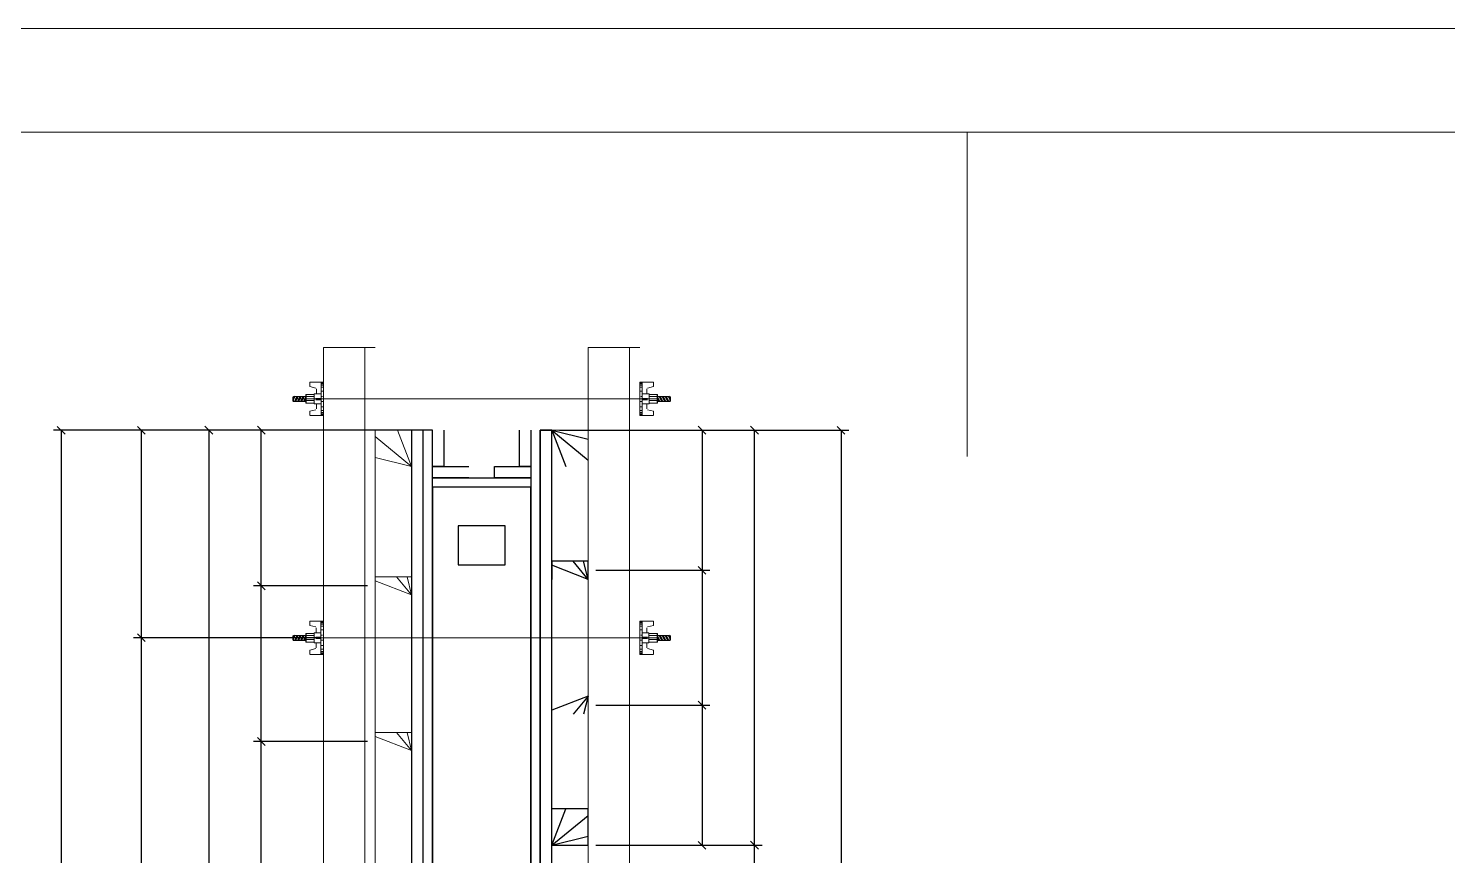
# Model space of a CAD drawing. Header units: metres. Extents: x 2743 to 9023, y 3809 to 6007.
# Drawn here: x 6357 to 6904, y 5688 to 6007 of the extents above; entities that cross this region are included whole.
import ezdxf

# ---------------------------------------------------------------- set-up
doc = ezdxf.new("R2010")
doc.units = ezdxf.units.M
for name, color, linetype in [('CHAPA', 7, 'Continuous'), ('CONCRETO', 7, 'Continuous'), ('COTA', 7, 'Continuous'), ('Hachura', 7, 'Continuous'), ('Madeira', 7, 'Continuous'), ('MEIO_PONT', 7, 'Continuous'), ('Perfil Metálico', 7, 'Continuous'), ('SARRAFO', 7, 'Continuous'), ('SARRAFO DE PRESSAO', 7, 'Continuous'), ('Texto Seção', 7, 'Continuous')]:
    doc.layers.add(name, color=color, linetype=linetype)

msp = doc.modelspace()

# ---------------------------------------------------------------- linework, layer by layer
at = {"layer": 'CHAPA', "color": 1, "lineweight": 25}
for points in [[(6509.29, 5372.17), (6512.89, 5372.17), (6512.89, 5852.17), (6509.29, 5852.17)], [(6550.89, 5852.17), (6550.89, 5432.17), (6554.49, 5432.17), (6554.49, 5852.17)], [(6512.89, 5830.17), (6512.89, 5833.77), (6550.89, 5833.77), (6550.89, 5830.17)]]:
    msp.add_lwpolyline(points, dxfattribs=at)
at = {"layer": 'CONCRETO', "color": 2, "lineweight": 25}
msp.add_lwpolyline([(6842.89, 5394.17), (6842.89, 5432.17), (6550.89, 5432.17), (6550.89, 5830.17), (6512.89, 5830.17), (6512.89, 5394.17)], dxfattribs=at)
at = {"layer": 'COTA', "color": 241, "lineweight": 25}
for p, q in [((6509.89, 5852.17), (6366.87, 5852.17)), ((6369.87, 5852.17), (6369.87, 5372.17)), ((6487.89, 5852.17), (6397.72, 5852.17)), ((6400.72, 5852.17), (6400.72, 5772.17)), ((6487.91, 5852.19), (6423.76, 5852.19)), ((6426.76, 5852.19), (6426.76, 5612.2)), ((6487.89, 5852.19), (6443.96, 5852.19)), ((6446.96, 5792.2), (6446.96, 5852.19)), ((6561.89, 5852.17), (6673.38, 5852.17)), ((6575.89, 5852.19), (6619.83, 5852.19)), ((6575.89, 5852.19), (6640.03, 5852.19)), ((6616.83, 5852.19), (6616.83, 5798.19)), ((6637.03, 5692.2), (6637.03, 5852.19)), ((6670.38, 5852.17), (6670.38, 5432.17)), ((6575.89, 5798.19), (6619.83, 5798.19)), ((6575.89, 5798.19), (6619.83, 5798.19)), ((6616.83, 5798.19), (6616.83, 5746.19)), ((6487.89, 5792.2), (6443.96, 5792.2)), ((6487.89, 5792.2), (6443.96, 5792.2)), ((6446.96, 5732.2), (6446.96, 5792.2)), ((6467.89, 5772.17), (6397.72, 5772.17)), ((6467.89, 5772.17), (6397.72, 5772.17)), ((6400.72, 5772.17), (6400.72, 5652.2)), ((6575.89, 5746.19), (6619.83, 5746.19)), ((6575.89, 5746.19), (6619.83, 5746.19)), ((6616.83, 5746.19), (6616.83, 5692.19)), ((6487.89, 5732.2), (6443.96, 5732.2)), ((6487.89, 5732.2), (6443.96, 5732.2)), ((6446.96, 5672.2), (6446.96, 5732.2)), ((6575.89, 5692.2), (6640.03, 5692.2)), ((6575.89, 5692.19), (6619.83, 5692.19)), ((6575.91, 5692.2), (6640.03, 5692.2)), ((6637.03, 5684.18), (6637.03, 5692.2))]:
    msp.add_line(p, q, dxfattribs=at)
at = {"layer": 'COTA', "color": 0, "lineweight": 25}
for p, q in [((6371.37, 5850.67), (6368.37, 5853.67)), ((6402.22, 5850.67), (6399.22, 5853.67)), ((6428.26, 5850.69), (6425.26, 5853.69)), ((6448.46, 5850.69), (6445.46, 5853.69)), ((6618.33, 5850.69), (6615.33, 5853.69)), ((6638.53, 5850.69), (6635.53, 5853.69)), ((6671.88, 5850.67), (6668.88, 5853.67)), ((6615.33, 5799.69), (6618.33, 5796.69)), ((6618.33, 5796.69), (6615.33, 5799.69)), ((6448.46, 5790.7), (6445.46, 5793.7)), ((6445.46, 5793.7), (6448.46, 5790.7)), ((6399.22, 5773.67), (6402.22, 5770.67)), ((6402.22, 5770.67), (6399.22, 5773.67)), ((6615.33, 5747.69), (6618.33, 5744.69)), ((6618.33, 5744.69), (6615.33, 5747.69)), ((6448.46, 5730.7), (6445.46, 5733.7)), ((6445.46, 5733.7), (6448.46, 5730.7)), ((6615.33, 5693.69), (6618.33, 5690.69)), ((6638.53, 5690.7), (6635.53, 5693.7)), ((6635.53, 5693.7), (6638.53, 5690.7))]:
    msp.add_line(p, q, dxfattribs=at)
at = {"layer": 'COTA', "color": 180, "lineweight": 25}
for p, q in [((6540.89, 5815.26), (6522.89, 5815.26)), ((6522.89, 5815.26), (6522.89, 5800.26)), ((6540.89, 5800.26), (6540.89, 5815.26)), ((6522.89, 5800.26), (6540.89, 5800.26))]:
    msp.add_line(p, q, dxfattribs=at)
at = {"layer": 'Hachura', "color": 0, "lineweight": 9}
for p, q in [((6469.99, 5870.71), (6465.74, 5870.71)), ((6465.74, 5870.71), (6465.74, 5869.03)), ((6465.74, 5869.03), (6467.95, 5868.45)), ((6468.19, 5868.14), (6468.19, 5866.19)), ((6469.97, 5870.57), (6470.9, 5870.57)), ((6469.97, 5870.36), (6470.9, 5870.36)), ((6469.97, 5870.02), (6470.9, 5870.02)), ((6469.97, 5869.56), (6470.9, 5869.56)), ((6469.97, 5868.72), (6470.9, 5868.72)), ((6469.99, 5857.81), (6469.99, 5870.71)), ((6469.99, 5870.71), (6470.89, 5870.71)), ((6470.89, 5870.71), (6470.89, 5857.81)), ((6470.89, 5869.75), (6470.89, 5861.94)), ((6592.89, 5870.71), (6592.89, 5857.81)), ((6593.8, 5870.71), (6592.89, 5870.71)), ((6593.82, 5870.57), (6592.89, 5870.57)), ((6593.82, 5870.36), (6592.89, 5870.36)), ((6593.82, 5870.02), (6592.89, 5870.02)), ((6592.89, 5869.76), (6592.89, 5861.94)), ((6593.82, 5869.56), (6592.89, 5869.56)), ((6593.82, 5868.72), (6592.89, 5868.72)), ((6593.8, 5857.81), (6593.8, 5870.71)), ((6593.8, 5870.71), (6598.05, 5870.71)), ((6595.6, 5868.14), (6595.6, 5866.19)), ((6598.05, 5869.03), (6595.84, 5868.45)), ((6598.05, 5870.71), (6598.05, 5869.03)), ((6459.42, 5865.16), (6459.09, 5864.84)), ((6459.09, 5863.55), (6459.09, 5864.84)), ((6459.42, 5863.22), (6459.09, 5863.55)), ((6459.42, 5864.65), (6459.75, 5865.32)), ((6459.98, 5865.26), (6459.42, 5864.13)), ((6459.42, 5864.9), (6459.54, 5865.16)), ((6460.06, 5865.16), (6459.42, 5863.87)), ((6459.42, 5865.16), (6459.42, 5863.22)), ((6459.74, 5863.23), (6459.42, 5863.23)), ((6459.74, 5863.23), (6460.7, 5865.16)), ((6459.74, 5863.23), (6460.7, 5865.16)), ((6459.83, 5863.15), (6460.91, 5865.32)), ((6460.06, 5865.16), (6460.7, 5865.16)), ((6461.14, 5865.26), (6460.07, 5863.12)), ((6461.22, 5865.16), (6460.25, 5863.23)), ((6460.9, 5863.23), (6460.25, 5863.23)), ((6460.9, 5863.23), (6461.87, 5865.16)), ((6460.99, 5863.15), (6462.07, 5865.32)), ((6461.87, 5865.16), (6461.22, 5865.16)), ((6462.3, 5865.26), (6461.23, 5863.12)), ((6462.38, 5865.16), (6461.41, 5863.23)), ((6462.06, 5863.23), (6461.41, 5863.23)), ((6461.63, 5863.23), (6461.41, 5863.23)), ((6462.06, 5863.23), (6463.03, 5865.16)), ((6462.15, 5863.15), (6463.23, 5865.32)), ((6462.59, 5865.16), (6462.38, 5865.16)), ((6463.46, 5865.26), (6462.39, 5863.12)), ((6463.54, 5865.16), (6462.58, 5863.23)), ((6463.22, 5863.23), (6462.58, 5863.23)), ((6462.59, 5865.16), (6463.03, 5865.16)), ((6463.22, 5863.23), (6464.19, 5865.16)), ((6463.54, 5865.16), (6464.19, 5865.16)), ((6464.19, 5864.39), (6463.55, 5863.12)), ((6464.19, 5864.13), (6463.74, 5863.23)), ((6464.19, 5863.23), (6463.74, 5863.23)), ((6464.19, 5865.94), (6464.19, 5862.58)), ((6467.41, 5865.94), (6464.19, 5865.94)), ((6464.19, 5865.16), (6467.41, 5865.16)), ((6464.19, 5863.61), (6467.41, 5863.61)), ((6464.26, 5865.94), (6464.26, 5862.58)), ((6467.41, 5862.32), (6467.41, 5866.19)), ((6467.41, 5866.19), (6469.99, 5866.19)), ((6467.41, 5866.19), (6467.41, 5865.94)), ((6467.41, 5866.19), (6467.41, 5865.94)), ((6467.99, 5864.46), (6469.99, 5864.46)), ((6469.99, 5863.95), (6467.99, 5863.95)), ((6469.97, 5867.28), (6470.89, 5867.28)), ((6469.99, 5864.26), (6469.99, 5862.32)), ((6469.99, 5864.25), (6470.89, 5864.25)), ((6469.99, 5862.97), (6469.99, 5863.61)), ((6469.99, 5857.81), (6469.99, 5862.97)), ((6470.31, 5863.3), (6470.1, 5863.3)), ((6470.12, 5865.23), (6470.55, 5865.23)), ((6470.74, 5863.3), (6470.31, 5863.3)), ((6593.82, 5867.29), (6592.89, 5867.29)), ((6593.8, 5864.25), (6592.89, 5864.25)), ((6593.04, 5863.3), (6593.48, 5863.3)), ((6593.67, 5865.23), (6593.24, 5865.23)), ((6593.48, 5863.3), (6593.69, 5863.3)), ((6596.38, 5866.19), (6593.8, 5866.19)), ((6595.8, 5864.46), (6593.8, 5864.46)), ((6593.8, 5864.26), (6593.8, 5862.32)), ((6593.8, 5863.95), (6595.8, 5863.95)), ((6593.8, 5862.97), (6593.8, 5863.61)), ((6593.8, 5857.81), (6593.8, 5862.97)), ((6596.38, 5862.32), (6596.38, 5866.19)), ((6596.38, 5866.19), (6596.38, 5865.94)), ((6596.38, 5866.19), (6596.38, 5865.94)), ((6596.38, 5865.94), (6599.6, 5865.94)), ((6599.6, 5865.16), (6596.38, 5865.16)), ((6599.6, 5863.61), (6596.38, 5863.61)), ((6599.53, 5865.94), (6599.53, 5862.58)), ((6599.6, 5865.94), (6599.6, 5862.58)), ((6600.25, 5865.16), (6599.6, 5865.16)), ((6600.57, 5863.23), (6599.6, 5865.16)), ((6599.6, 5864.39), (6600.24, 5863.12)), ((6599.6, 5864.13), (6600.05, 5863.23)), ((6599.6, 5863.23), (6600.05, 5863.23)), ((6600.25, 5865.16), (6601.21, 5863.23)), ((6600.33, 5865.26), (6601.4, 5863.12)), ((6601.64, 5863.15), (6600.55, 5865.32)), ((6600.57, 5863.23), (6601.21, 5863.23)), ((6601.2, 5865.16), (6600.76, 5865.16)), ((6601.73, 5863.23), (6600.76, 5865.16)), ((6601.2, 5865.16), (6601.41, 5865.16)), ((6601.41, 5865.16), (6602.37, 5863.23)), ((6601.49, 5865.26), (6602.56, 5863.12)), ((6602.8, 5863.15), (6601.72, 5865.32)), ((6601.73, 5863.23), (6602.37, 5863.23)), ((6601.92, 5865.16), (6602.57, 5865.16)), ((6602.89, 5863.23), (6601.92, 5865.16)), ((6602.16, 5863.23), (6602.37, 5863.23)), ((6602.57, 5865.16), (6603.54, 5863.23)), ((6602.65, 5865.26), (6603.72, 5863.12)), ((6603.96, 5863.15), (6602.88, 5865.32)), ((6602.89, 5863.23), (6603.54, 5863.23)), ((6604.05, 5863.23), (6603.08, 5865.16)), ((6603.73, 5865.16), (6603.08, 5865.16)), ((6604.05, 5863.23), (6603.08, 5865.16)), ((6603.73, 5865.16), (6604.37, 5863.87)), ((6603.81, 5865.26), (6604.37, 5864.13)), ((6604.37, 5864.65), (6604.04, 5865.32)), ((6604.05, 5863.23), (6604.37, 5863.23)), ((6604.37, 5864.9), (6604.25, 5865.16)), ((6604.37, 5865.16), (6604.7, 5864.84)), ((6604.37, 5865.16), (6604.37, 5863.23)), ((6604.37, 5863.23), (6604.7, 5863.55)), ((6604.7, 5863.55), (6604.7, 5864.84)), ((6464.19, 5862.58), (6467.41, 5862.58)), ((6465.74, 5859.49), (6467.95, 5860.07)), ((6465.74, 5857.81), (6465.74, 5859.49)), ((6470.89, 5857.81), (6465.76, 5857.81)), ((6469.99, 5862.32), (6467.41, 5862.32)), ((6468.19, 5860.38), (6468.19, 5862.32)), ((6469.97, 5861.22), (6470.9, 5861.22)), ((6469.97, 5859.8), (6470.9, 5859.8)), ((6469.97, 5858.96), (6470.9, 5858.96)), ((6469.97, 5858.5), (6470.9, 5858.5)), ((6469.97, 5858.16), (6470.9, 5858.16)), ((6469.97, 5857.95), (6470.9, 5857.95)), ((6593.82, 5861.22), (6592.89, 5861.22)), ((6593.82, 5859.8), (6592.89, 5859.8)), ((6593.82, 5858.96), (6592.89, 5858.96)), ((6593.82, 5858.5), (6592.89, 5858.5)), ((6593.82, 5858.16), (6592.89, 5858.16)), ((6593.82, 5857.95), (6592.89, 5857.95)), ((6592.89, 5857.81), (6598.03, 5857.81)), ((6593.8, 5862.32), (6596.38, 5862.32)), ((6595.6, 5860.38), (6595.6, 5862.32)), ((6598.05, 5859.49), (6595.84, 5860.07)), ((6599.6, 5862.58), (6596.38, 5862.58)), ((6598.05, 5857.81), (6598.05, 5859.49)), ((6469.98, 5778.62), (6465.73, 5778.62)), ((6465.73, 5778.62), (6465.73, 5776.94)), ((6465.73, 5776.94), (6467.94, 5776.36)), ((6468.18, 5776.05), (6468.18, 5774.1)), ((6469.96, 5778.48), (6470.89, 5778.48)), ((6469.96, 5778.27), (6470.89, 5778.27)), ((6469.96, 5777.94), (6470.89, 5777.94)), ((6469.96, 5777.47), (6470.89, 5777.47)), ((6469.96, 5776.63), (6470.89, 5776.63)), ((6469.96, 5775.2), (6470.89, 5775.2)), ((6469.98, 5765.72), (6469.98, 5778.62)), ((6469.98, 5778.62), (6470.89, 5778.62)), ((6470.89, 5778.62), (6470.89, 5765.73)), ((6470.89, 5777.67), (6470.89, 5769.85)), ((6593.81, 5778.48), (6592.88, 5778.48)), ((6593.81, 5778.27), (6592.88, 5778.27)), ((6593.81, 5777.94), (6592.88, 5777.94)), ((6593.81, 5777.47), (6592.88, 5777.47)), ((6593.81, 5776.63), (6592.88, 5776.63)), ((6592.89, 5778.62), (6592.89, 5765.73)), ((6593.79, 5778.62), (6592.89, 5778.62)), ((6592.89, 5777.67), (6592.89, 5769.85)), ((6593.81, 5775.2), (6592.89, 5775.2)), ((6593.79, 5765.72), (6593.79, 5778.62)), ((6593.79, 5778.62), (6598.05, 5778.62)), ((6595.59, 5776.05), (6595.59, 5774.1)), ((6598.05, 5776.95), (6595.84, 5776.36)), ((6598.05, 5778.62), (6598.05, 5776.95)), ((6459.41, 5773.07), (6459.09, 5772.75)), ((6459.09, 5771.46), (6459.09, 5772.75)), ((6459.41, 5771.14), (6459.09, 5771.46)), ((6459.41, 5772.56), (6459.74, 5773.23)), ((6459.97, 5773.18), (6459.41, 5772.04)), ((6459.41, 5772.82), (6459.54, 5773.08)), ((6460.05, 5773.08), (6459.41, 5771.79)), ((6459.41, 5773.07), (6459.41, 5771.14)), ((6459.73, 5771.14), (6459.41, 5771.14)), ((6459.73, 5771.14), (6460.7, 5773.08)), ((6459.73, 5771.14), (6460.7, 5773.08)), ((6459.82, 5771.07), (6460.9, 5773.23)), ((6460.05, 5773.08), (6460.7, 5773.08)), ((6461.13, 5773.18), (6460.06, 5771.03)), ((6461.21, 5773.08), (6460.24, 5771.14)), ((6460.89, 5771.14), (6460.24, 5771.14)), ((6460.89, 5771.14), (6461.86, 5773.08)), ((6460.98, 5771.07), (6462.07, 5773.23)), ((6461.86, 5773.08), (6461.21, 5773.08)), ((6462.29, 5773.18), (6461.22, 5771.03)), ((6462.37, 5773.08), (6461.41, 5771.14)), ((6462.05, 5771.14), (6461.41, 5771.14)), ((6461.62, 5771.14), (6461.41, 5771.14)), ((6462.05, 5771.14), (6463.02, 5773.08)), ((6462.14, 5771.07), (6463.23, 5773.23)), ((6462.58, 5773.08), (6462.37, 5773.08)), ((6463.45, 5773.18), (6462.38, 5771.03)), ((6463.53, 5773.08), (6462.57, 5771.14)), ((6463.21, 5771.14), (6462.57, 5771.14)), ((6462.58, 5773.08), (6463.02, 5773.08)), ((6463.21, 5771.14), (6464.18, 5773.08)), ((6463.53, 5773.08), (6464.18, 5773.08)), ((6464.18, 5772.3), (6463.55, 5771.03)), ((6464.18, 5772.04), (6463.73, 5771.14)), ((6464.18, 5771.14), (6463.73, 5771.14)), ((6464.18, 5773.85), (6464.18, 5770.5)), ((6467.4, 5773.85), (6464.18, 5773.85)), ((6464.18, 5773.08), (6467.4, 5773.08)), ((6464.18, 5771.53), (6467.4, 5771.53)), ((6464.18, 5770.5), (6467.4, 5770.5)), ((6464.25, 5773.85), (6464.25, 5770.5)), ((6467.4, 5770.24), (6467.4, 5774.11)), ((6467.4, 5774.11), (6469.98, 5774.11)), ((6467.4, 5774.11), (6467.4, 5773.85)), ((6467.4, 5774.11), (6467.4, 5773.85)), ((6469.98, 5770.24), (6467.4, 5770.24)), ((6467.98, 5772.38), (6469.98, 5772.38)), ((6469.98, 5771.86), (6467.98, 5771.86)), ((6468.18, 5768.29), (6468.18, 5770.24)), ((6469.98, 5772.17), (6469.98, 5770.24)), ((6469.98, 5772.17), (6470.89, 5772.17)), ((6469.98, 5770.88), (6469.98, 5771.53)), ((6469.98, 5765.72), (6469.98, 5770.88)), ((6470.3, 5771.21), (6470.09, 5771.21)), ((6470.11, 5773.15), (6470.54, 5773.15)), ((6470.74, 5771.21), (6470.3, 5771.21)), ((6593.79, 5772.17), (6592.89, 5772.17)), ((6593.04, 5771.21), (6593.47, 5771.21)), ((6593.66, 5773.15), (6593.23, 5773.15)), ((6593.47, 5771.21), (6593.68, 5771.21)), ((6596.37, 5774.11), (6593.79, 5774.11)), ((6595.79, 5772.38), (6593.79, 5772.38)), ((6593.79, 5772.17), (6593.79, 5770.24)), ((6593.79, 5771.86), (6595.79, 5771.86)), ((6593.79, 5770.88), (6593.79, 5771.53)), ((6593.79, 5765.72), (6593.79, 5770.88)), ((6593.79, 5770.24), (6596.37, 5770.24)), ((6595.59, 5768.29), (6595.59, 5770.24)), ((6596.37, 5770.24), (6596.37, 5774.11)), ((6596.37, 5774.11), (6596.37, 5773.85)), ((6596.37, 5774.11), (6596.37, 5773.85)), ((6596.37, 5773.85), (6599.59, 5773.85)), ((6599.59, 5773.08), (6596.37, 5773.08)), ((6599.59, 5771.53), (6596.37, 5771.53)), ((6599.59, 5770.5), (6596.37, 5770.5)), ((6599.53, 5773.85), (6599.53, 5770.5)), ((6599.59, 5773.85), (6599.59, 5770.5)), ((6600.24, 5773.08), (6599.59, 5773.08)), ((6600.56, 5771.14), (6599.59, 5773.08)), ((6599.59, 5772.3), (6600.23, 5771.04)), ((6599.59, 5772.04), (6600.04, 5771.14)), ((6599.59, 5771.14), (6600.04, 5771.14)), ((6600.24, 5773.08), (6601.21, 5771.14)), ((6600.32, 5773.18), (6601.39, 5771.04)), ((6601.63, 5771.07), (6600.55, 5773.23)), ((6600.56, 5771.14), (6601.21, 5771.14)), ((6601.19, 5773.08), (6600.75, 5773.08)), ((6601.72, 5771.14), (6600.75, 5773.08)), ((6601.19, 5773.08), (6601.4, 5773.08)), ((6601.4, 5773.08), (6602.37, 5771.14)), ((6601.48, 5773.18), (6602.55, 5771.04)), ((6602.79, 5771.07), (6601.71, 5773.23)), ((6601.72, 5771.14), (6602.37, 5771.14)), ((6601.92, 5773.08), (6602.56, 5773.08)), ((6602.88, 5771.14), (6601.92, 5773.08)), ((6602.15, 5771.14), (6602.37, 5771.14)), ((6602.56, 5773.08), (6603.53, 5771.14)), ((6602.64, 5773.18), (6603.71, 5771.04)), ((6603.95, 5771.07), (6602.87, 5773.23)), ((6602.88, 5771.14), (6603.53, 5771.14)), ((6604.04, 5771.14), (6603.08, 5773.08)), ((6603.72, 5773.08), (6603.08, 5773.08)), ((6604.04, 5771.14), (6603.08, 5773.08)), ((6603.72, 5773.08), (6604.37, 5771.79)), ((6603.8, 5773.18), (6604.37, 5772.04)), ((6604.37, 5772.56), (6604.03, 5773.23)), ((6604.04, 5771.14), (6604.37, 5771.14)), ((6604.37, 5772.82), (6604.24, 5773.08)), ((6604.36, 5773.07), (6604.69, 5772.75)), ((6604.36, 5773.07), (6604.36, 5771.14)), ((6604.36, 5771.14), (6604.69, 5771.46)), ((6604.69, 5771.46), (6604.69, 5772.75)), ((6465.73, 5767.4), (6467.94, 5767.98)), ((6465.73, 5765.72), (6465.73, 5767.4)), ((6470.89, 5765.73), (6465.75, 5765.73)), ((6469.96, 5769.13), (6470.89, 5769.13)), ((6469.96, 5767.72), (6470.89, 5767.72)), ((6469.96, 5766.88), (6470.89, 5766.88)), ((6469.96, 5766.41), (6470.89, 5766.41)), ((6469.96, 5766.07), (6470.89, 5766.07)), ((6469.96, 5765.86), (6470.89, 5765.86)), ((6593.81, 5769.13), (6592.88, 5769.13)), ((6593.81, 5767.72), (6592.88, 5767.72)), ((6593.81, 5766.88), (6592.88, 5766.88)), ((6593.81, 5766.41), (6592.88, 5766.41)), ((6593.81, 5766.08), (6592.88, 5766.08)), ((6593.81, 5765.86), (6592.88, 5765.86)), ((6592.89, 5765.73), (6598.02, 5765.73)), ((6598.05, 5767.4), (6595.84, 5767.98)), ((6598.05, 5765.72), (6598.05, 5767.4))]:
    msp.add_line(p, q, dxfattribs=at)
at = {"layer": 'Hachura', "color": 251, "lineweight": 9}
for p, q in [((6460.09, 5864.26), (6599.89, 5864.25)), ((6460.09, 5772.17), (6599.89, 5772.16))]:
    msp.add_line(p, q, dxfattribs=at)
at = {"layer": 'Madeira', "color": 126, "lineweight": 18}
for p, q in [((6504.88, 5838.17), (6499.47, 5852.18)), ((6504.88, 5838.17), (6490.89, 5849.7)), ((6504.88, 5838.17), (6490.88, 5841.67)), ((6504.89, 5788.68), (6490.9, 5794.12)), ((6504.89, 5788.68), (6499.14, 5795.69)), ((6504.89, 5788.68), (6503.16, 5795.68)), ((6504.89, 5728.68), (6490.9, 5734.12)), ((6504.89, 5728.68), (6499.14, 5735.69)), ((6504.89, 5728.68), (6503.16, 5735.68))]:
    msp.add_line(p, q, dxfattribs=at)
for points in [[(6504.89, 5612.18), (6490.89, 5612.2), (6490.89, 5852.19), (6504.89, 5852.17)], [(6558.89, 5852.17), (6572.89, 5852.17), (6572.89, 5692.17), (6558.89, 5692.17)], [(6504.89, 5788.68), (6504.9, 5795.68), (6490.9, 5795.7), (6490.89, 5788.7)], [(6504.89, 5728.68), (6504.9, 5735.68), (6490.9, 5735.7), (6490.89, 5728.7)]]:
    msp.add_lwpolyline(points, dxfattribs=at)
at = {"layer": 'MEIO_PONT', "color": 93, "lineweight": 25}
for p, q in [((6558.89, 5852.17), (6572.89, 5840.66)), ((6558.89, 5852.17), (6572.89, 5848.69)), ((6558.89, 5852.17), (6564.32, 5838.17)), ((6572.89, 5794.67), (6558.89, 5800.1)), ((6572.89, 5794.67), (6567.14, 5801.67)), ((6572.89, 5794.67), (6571.15, 5801.67)), ((6572.89, 5749.67), (6558.89, 5744.25)), ((6572.89, 5749.67), (6567.14, 5742.67)), ((6572.89, 5749.67), (6571.15, 5742.67)), ((6558.89, 5692.17), (6564.32, 5706.17)), ((6558.89, 5692.17), (6572.89, 5703.69)), ((6558.89, 5692.17), (6572.89, 5695.66))]:
    msp.add_line(p, q, dxfattribs=at)
for points in [[(6572.89, 5794.67), (6572.89, 5801.67), (6558.89, 5801.67), (6558.89, 5794.67)], [(6558.89, 5692.17), (6572.89, 5692.17), (6572.89, 5706.17), (6558.89, 5706.17)]]:
    msp.add_lwpolyline(points, dxfattribs=at)
at = {"layer": 'Perfil Metálico', "color": 224, "lineweight": 18}
for points in [[(6490.89, 5884.11), (6470.89, 5884.11), (6470.89, 5333.85), (6490.89, 5333.85)], [(6474.89, 5333.85), (6486.89, 5333.85), (6486.89, 5884.11), (6474.89, 5884.11)], [(6592.89, 5884.11), (6572.89, 5884.11), (6572.89, 5440.17), (6592.89, 5440.17)], [(6576.89, 5440.17), (6588.89, 5440.17), (6588.89, 5884.11), (6576.89, 5884.11)]]:
    msp.add_lwpolyline(points, dxfattribs=at)
at = {"layer": 'SARRAFO', "color": 251, "lineweight": 25}
for points in [[(6509.29, 5372.17), (6509.29, 5852.17), (6504.89, 5852.17), (6504.89, 5372.17)], [(6509.29, 5372.17), (6509.29, 5852.17), (6504.89, 5852.17), (6504.89, 5372.17)], [(6517.29, 5852.17), (6517.29, 5838.17), (6512.89, 5838.17), (6512.89, 5852.17)], [(6550.89, 5852.17), (6550.89, 5838.17), (6546.49, 5838.17), (6546.49, 5852.17)], [(6558.89, 5432.17), (6558.89, 5852.17), (6554.49, 5852.17), (6554.49, 5432.17)], [(6558.89, 5432.17), (6554.49, 5432.17), (6554.49, 5852.17), (6558.89, 5852.17)], [(6526.89, 5833.77), (6512.89, 5833.77), (6512.89, 5838.17), (6526.89, 5838.17)], [(6550.89, 5833.77), (6536.89, 5833.77), (6536.89, 5838.17), (6550.89, 5838.17)]]:
    msp.add_lwpolyline(points, dxfattribs=at)
at = {"layer": 'SARRAFO DE PRESSAO', "color": 251, "lineweight": 9}
msp.add_lwpolyline([(5939.74, 4957.09), (7424.74, 4957.09), (7424.74, 6007.09), (5939.74, 6007.09)], dxfattribs=at)
at = {"layer": 'SARRAFO DE PRESSAO', "color": 30, "lineweight": 9}
msp.add_lwpolyline([(6014.74, 4997.09), (7384.74, 4997.09), (7384.74, 5967.09), (6014.74, 5967.09)], dxfattribs=at)
at = {"layer": 'Texto Seção', "color": 252, "lineweight": 15}
msp.add_line((6718.94, 5842.09), (6718.94, 5967.09), dxfattribs=at)

doc.saveas('drawing.dxf')
